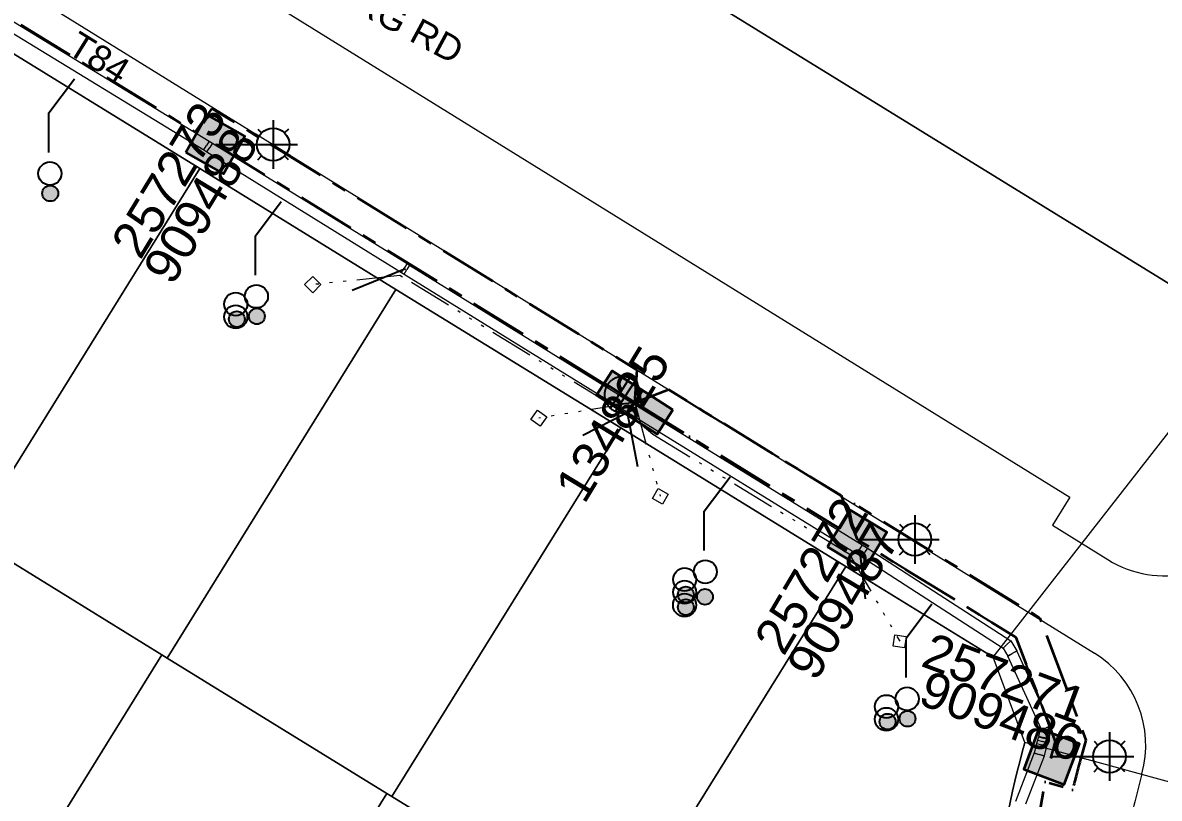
# Model space of a CAD drawing. Header units: metres. Extents: x 308278 to 310511, y 6271134 to 6272874.
# Drawn here: x 308946.1 to 309024.8, y 6271947.4 to 6272001.1 of the extents above; entities that cross this region are included whole.
import ezdxf
from ezdxf.enums import TextEntityAlignment as Align

# ---------------------------------------------------------------- set-up
doc = ezdxf.new("R2010")
doc.units = ezdxf.units.M
doc.set_wipeout_variables(frame=1)
for name, pattern in [('Cable Exist UG', [7, 4, -1, 1, -1]), ('DOT', [6.35, 0, -6.35]), ('PHANTOMX2', [6.6, 3, -0.75, 0.2, -0.75, 0.2, -0.75, 0.2, -0.75])]:
    doc.linetypes.add(name, pattern=pattern)
doc.layers.get('0').update_dxf_attribs({"color": 6})
for name, color, linetype, lineweight in [('_User Miscellaneous1', 30, 'Continuous', 13), ('_User_LV_Exist', 5, 'Continuous', 35), ('_User_SL_Exist', 4, 'Continuous', 35), ('Cadastre Developer_SP_NEW', 92, 'Continuous', 15), ('Cadastre Land Parcels_SP_EXT', 118, 'Continuous', 15), ('Cadastre Roads_SP_EXT', 218, 'Continuous', 15), ('Mains_LV_EXT', 163, 'Continuous', 25), ('Mains_LV_SL_EXT', 135, 'Continuous', 25), ('Services_SP_EXT', 42, 'PHANTOMX2', 20)]:
    doc.layers.add(name, color=color, linetype=linetype, lineweight=lineweight)
doc.layers.add('Cadastre Roads_SP_NEW', color=214, linetype='Continuous', lineweight=15, transparency=0.8)
for name, color, linetype in [('Duct_SP_EXT', 30, 'Continuous'), ('Equip_LV_EXT', 7, 'Continuous'), ('Equip_SP_SL_EXT', 7, 'Continuous'), ('SupportsUG_SP_LV_EXT', 7, 'Continuous'), ('SupportsUG_SP_LV_SL_EXT', 7, 'Continuous'), ('Trench_SP_EXT', 7, 'Continuous')]:
    doc.layers.add(name, color=color, linetype=linetype)
doc.styles.add('COLUMN_LABEL', font='arial.ttf', dxfattribs={"height": 2})
doc.styles.add('iecARIAL', font='arial.ttf', dxfattribs={"height": 2})
doc.styles.add('POLE_LABEL', font='arial.ttf', dxfattribs={"height": 2})
doc.styles.add('SL_LABEL', font='arial.ttf', dxfattribs={"height": 2})
doc.styles.get("Standard").update_dxf_attribs({"font": 'arial.ttf'})

# ---------------------------------------------------------------- blocks, each defined once
blk = doc.blocks.new('COLUMN_EXT')
blk.add_hatch(color=256).paths.add_polyline_path([(1.5, -1.5), (1.5, 1.5), (-1.5, 1.5), (-1.5, -1.5)])
blk.add_lwpolyline([(1.5, 1.5), (-1.5, 1.5), (-1.5, -1.5), (1.5, -1.5)], close=True)
at = {"flags": 9}
for tag, p in [('STREETNAME', (-1.813, 1.6)), ('SUBURB', (-1.813, 1.8)), ('NOTES', (-1.813, 2)), ('LOCATION', (-1.813, 1.4)), ('LEGEND', (-1.813, 1.2)), ('USAGE', (-1.813, 1)), ('STATE', (-1.813, 0.8)), ('COLUMN_TYPE', (-1.813, 0.4)), ('OWNED_BY', (-1.813, 0.6))]:
    blk.add_attdef(tag, text='', height=0.2, rotation=180, dxfattribs=at).set_placement(p, align=Align.MIDDLE_LEFT)
at = {"flags": 1}
blk.add_attdef('Z', (-1.813, 2.351), '', height=0.2, rotation=180, dxfattribs=at)
at = {"flags": 9}
for tag, style, p in [('STRUCTURE_PLANT_NUMBER', 'POLE_LABEL', (-1.813, -0.031)), ('STREET_CODE', 'COLUMN_LABEL', (-1.813, 0.2))]:
    blk.add_attdef(tag, text='', height=0.2, rotation=180, dxfattribs=dict(at, style=style)).set_placement(p, align=Align.MIDDLE_LEFT)
at = {"style": 'COLUMN_LABEL', "width": 0.9, "flags": 8}
blk.add_attdef('ASSET_NUM', text='', height=2, rotation=270, dxfattribs=at).set_placement((2, -4), align=Align.MIDDLE_LEFT)
blk = doc.blocks.new('PILLAR_EXT')
blk.add_hatch(color=256).paths.add_polyline_path([(-2.5, 1), (-2.5, -1), (2.5, -1), (2.5, 1)])
for p, q in [((0, 1), (0, -1)), ((-2.5, 0), (2.5, 0))]:
    blk.add_line(p, q)
at = {"ltscale": 10}
blk.add_line((2.5, 0), (-2.5, 0), dxfattribs=at)
blk.add_lwpolyline([(-2.5, -1), (-1.25, -1), (1.25, -1), (2.5, -1), (2.5, 1), (-2.5, 1)], close=True)
at = {"width": 0.9, "flags": 8}
blk.add_attdef('ASSET_NUM', text='', height=2, rotation=90, dxfattribs=at).set_placement((-2, 4), align=Align.MIDDLE_LEFT)
for tag, p, flags in [('OWNED_BY', (0, -0.2), 9), ('STATE', (0, -0.4), 9), ('SUPPORT_TYPE', (0, -0.6), 9), ('USAGE', (0, -0.8), 9), ('LEGEND', (0, -1), 9), ('LOCATION', (0, -1.2), 9), ('NOTES', (0, -1.4), 9), ('PARENT', (0, -1.6), 9), ('STREETNAME', (0, -1.8), 9), ('SUBURB', (0, -2), 1)]:
    blk.add_attdef(tag, p, '', height=0.2, dxfattribs=dict(flags=flags))
blk = doc.blocks.new('DUCT_EXT')
blk.add_circle((0, 0.8), 0.8)
at = {"flags": 1}
blk.add_attdef('Z', (0, 0), '', height=0.2, dxfattribs=at)
at = {"flags": 9}
for tag, p in [('DUCT_CODE', (0, 0)), ('XSECT_TYPE', (0, -0.2)), ('STATE', (0, -0.6)), ('FB_REFERENCE', (0, -0.4)), ('NOTES', (0, -0.8))]:
    blk.add_attdef(tag, text='', height=0.2, dxfattribs=at).set_placement(p, align=Align.MIDDLE_LEFT)
blk = doc.blocks.new('*U479')
at = {"transparency": 33554687, "flags": 9}
for tag, p in [('LRATECODE', (-7.4, 0)), ('LOUTREACHVOCAB', (-7.2, 0)), ('LOUTREACH', (-7, 0)), ('LANTNUMBER', (-6.6, 0)), ('LNEW', (-6.4, 0)), ('LMASTVOCAB', (-6.2, 0)), ('LMAST', (-6, 0)), ('LLAMPVOCAB', (-5.8, 0)), ('LLAMP', (-5.6, 0)), ('LEXIST', (-5.4, 0)), ('LCHARGE3PERCENT', (-5.2, 0)), ('LCHARGE3', (-5, 0)), ('LCHARGE2PERCENT', (-4.8, 0)), ('LCHARGE2', (-4.6, 0)), ('LCHARGE1PERCENT', (-4.4, 0)), ('LCHARGE1', (-4.2, 0)), ('LCATEGORY', (-4, 0)), ('LBRACKETVOCAB', (-3.8, 0)), ('LBRACKET', (-3.6, 0)), ('LKINGHEIGHT', (-3.4, 0)), ('CREPLACE', (-3.2, 0)), ('CREMOVE', (-3, 0)), ('CNUMBER', (-2.8, 0)), ('CNEW', (-2.6, 0)), ('CEXIST', (-2.4, 0)), ('USAGE', (-2.2, 0)), ('STATE', (-2, 0)), ('OWNED_BY', (-1.8, 0)), ('ORIENTATION', (-1.6, 0)), ('OPERATING_VOLTAGE', (-1.4, 0)), ('NO_PHASES', (-1.2, 0)), ('LANTERN_TYPE', (-1, 0)), ('LANTERN_PURPOSE', (-0.8, 0)), ('CONTROL_TYPE', (-0.6, 0)), ('CONSTRUCTED_VOLTAGE', (-0.4, 0))]:
    blk.add_attdef(tag, text='', height=0.001, rotation=270, dxfattribs=at).set_placement(p, align=Align.MIDDLE_LEFT)
at = {"transparency": 33554687, "style": 'SL_LABEL', "flags": 9}
blk.add_attdef('STREET_CODE', text='', height=0.001, rotation=270, dxfattribs=at).set_placement((0.001, 0), align=Align.MIDDLE_LEFT)
at = {"transparency": 33554687, "flags": 1}
blk.add_attdef('Z', (0, 0), '', height=0.001, rotation=270, dxfattribs=at)
at = {"transparency": 33554687, "width": 0.9}
blk.add_attdef('LNUMBER', text='', height=1, dxfattribs=at).set_placement((7, -1), align=Align.MIDDLE_LEFT)
at = {"transparency": 33554687, "flags": 9}
for tag, p in [('LREMOVE', (0, -7.6)), ('LREPLACE', (0, -7.8)), ('LTYPE', (0, -8)), ('LTYPEVOCAB', (0, -8.2)), ('LEGEND', (0, -8.4)), ('SUBURB', (0, -8.6)), ('STREETNAME', (0, -8.8)), ('LOCATION', (0, -9)), ('NOTES', (0, -9.2)), ('MAINTAINED_BY', (0, -9.863))]:
    blk.add_attdef(tag, text='', height=0.001, dxfattribs=at).set_placement(p, align=Align.MIDDLE_LEFT)
blk.add_attdef('OPERATED_BY', (0, -9.607), '', height=0.001, dxfattribs=at)
at = {"linetype": 'DOT', "transparency": 33554687}
blk.add_wipeout([(5.688, 0), (5.061, -1.061), (4, -1.688), (2.939, -1.061), (2.313, 0), (2.939, 1.061), (4, 1.687), (5.061, 1.061)], dxfattribs=at)
at = {"transparency": 33554687}
for p, q in [((4, 1.687), (4, 0)), ((2.939, 1.061), (3.205, 0.795)), ((5.061, 1.061), (4.795, 0.795)), ((0, 0), (4, 0)), ((4, 0), (5.688, 0)), ((4, 0), (4, -1.688)), ((2.939, -1.061), (3.205, -0.795)), ((5.061, -1.061), (4.795, -0.795))]:
    blk.add_line(p, q, dxfattribs=at)
blk.add_circle((4, 0), 1.125, dxfattribs=at)
blk = doc.blocks.new('CCP_EXT')
at = {"flags": 9}
for tag, p in [('USAGE', (0, -1.2)), ('LEGEND', (0, -1.4)), ('LIFE_SUPPORT', (0, -1.6)), ('STATE', (0, -1.8)), ('NOTES', (0, -2))]:
    blk.add_attdef(tag, text='', height=0.2, dxfattribs=at).set_placement(p, align=Align.MIDDLE_LEFT)
at = {"transparency": 33554687}
blk.add_wipeout([(0, 0.566), (0.566, 0), (0, -0.566), (-0.566, 0)], dxfattribs=at)
blk.add_lwpolyline([(-0.566, 0), (0, 0.566), (0.566, 0), (0, -0.566), (-0.566, 0)])
at = {"flags": 1}
blk.add_attdef('Z', (0, 0), '', height=0.2, dxfattribs=at)
at = {"flags": 9}
for tag, p in [('CCP_TYPE', (0, 0)), ('OPERATING_VOLTAGE', (0, -0.6)), ('ORIENTATION', (0, -0.8)), ('CONSTRUCTED_VOLTAGE', (0, -0.2)), ('NO_PHASES', (0, -0.4)), ('OWNED_BY', (0, -1))]:
    blk.add_attdef(tag, text='', height=0.2, dxfattribs=at).set_placement(p, align=Align.MIDDLE_LEFT)
blk = doc.blocks.new('LV_UG_LINKS_CLOSED_EXT')
at = {"layer": 'Equip_LV_EXT'}
for tag, flags, p in [('ACTUAL_STATUS', 9, (3, -2)), ('CONSTRUCTED_VOLTAGE', 9, (3, -2.2)), ('NO_PHASES', 9, (3, -2.4)), ('OPERATING_VOLTAGE', 9, (3, -2.6)), ('ORIENTATION', 9, (3, -2.8)), ('STATE', 9, (3, -3)), ('SWITCH_TYPE', 9, (3, -3.2)), ('OWNED_BY', 9, (3, -3.8)), ('OPERATED_BY', 9, (3, -4)), ('USAGE', 9, (3, -3.4)), ('NOTES', 9, (3, -3.6)), ('TYPE', 9, (3, -4.6)), ('Z', 1, (3, -4.8)), ('MAINTAINED_BY', 9, (3, -4.2)), ('NUMBER_OF_PHASES', 9, (3, -4.4))]:
    blk.add_attdef(tag, text='', height=0.2, dxfattribs=dict(at, flags=flags)).set_placement(p, align=Align.MIDDLE_LEFT)
at = {"transparency": 33554687}
blk.add_wipeout([(4, 1.25), (3.969, 1.25), (3.939, 1.248), (3.908, 1.247), (3.877, 1.244), (3.847, 1.241), (3.817, 1.236), (3.786, 1.232), (3.756, 1.226), (3.726, 1.22), (3.696, 1.213), (3.667, 1.205), (3.637, 1.196), (3.608, 1.187), (3.579, 1.177), (3.55, 1.166), (3.522, 1.155), (3.493, 1.143), (3.466, 1.13), (3.438, 1.117), (3.411, 1.102), (3.384, 1.088), (3.357, 1.072), (3.331, 1.056), (3.306, 1.039), (3.28, 1.022), (3.255, 1.004), (3.231, 0.985), (3.207, 0.966), (3.184, 0.947), (3.161, 0.926), (3.138, 0.905), (3.116, 0.884), (3.095, 0.862), (3.074, 0.839), (3.053, 0.816), (3.034, 0.793), (3.015, 0.769), (2.996, 0.745), (2.978, 0.72), (2.961, 0.694), (2.944, 0.669), (2.928, 0.643), (2.912, 0.616), (2.898, 0.589), (2.883, 0.562), (2.87, 0.534), (2.857, 0.507), (2.845, 0.478), (2.834, 0.45), (2.823, 0.421), (2.813, 0.392), (2.804, 0.363), (2.795, 0.333), (2.787, 0.304), (2.78, 0.274), (2.774, 0.244), (2.768, 0.214), (2.764, 0.183), (2.759, 0.153), (2.756, 0.123), (2.753, 0.092), (2.752, 0.061), (2.75, 0.031), (2.75, 0), (2.75, -0.031), (2.752, -0.061), (2.753, -0.092), (2.756, -0.123), (2.759, -0.153), (2.764, -0.183), (2.768, -0.214), (2.774, -0.244), (2.78, -0.274), (2.787, -0.304), (2.795, -0.333), (2.804, -0.363), (2.813, -0.392), (2.823, -0.421), (2.834, -0.45), (2.845, -0.478), (2.857, -0.507), (2.87, -0.534), (2.883, -0.562), (2.898, -0.589), (2.912, -0.616), (2.928, -0.643), (2.944, -0.669), (2.961, -0.694), (2.978, -0.72), (2.996, -0.745), (3.015, -0.769), (3.034, -0.793), (3.053, -0.816), (3.074, -0.839), (3.095, -0.862), (3.116, -0.884), (3.138, -0.905), (3.161, -0.926), (3.184, -0.947), (3.207, -0.966), (3.231, -0.985), (3.255, -1.004), (3.28, -1.022), (3.306, -1.039), (3.331, -1.056), (3.357, -1.072), (3.384, -1.088), (3.411, -1.102), (3.438, -1.117), (3.466, -1.13), (3.493, -1.143), (3.522, -1.155), (3.55, -1.166), (3.579, -1.177), (3.608, -1.187), (3.637, -1.196), (3.667, -1.205), (3.696, -1.213), (3.726, -1.22), (3.756, -1.226), (3.786, -1.232), (3.817, -1.236), (3.847, -1.241), (3.877, -1.244), (3.908, -1.247), (3.939, -1.248), (3.969, -1.25), (4, -1.25), (4.031, -1.25), (4.061, -1.248), (4.092, -1.247), (4.123, -1.244), (4.153, -1.241), (4.183, -1.236), (4.214, -1.232), (4.244, -1.226), (4.274, -1.22), (4.304, -1.213), (4.333, -1.205), (4.363, -1.196), (4.392, -1.187), (4.421, -1.177), (4.45, -1.166), (4.478, -1.155), (4.507, -1.143), (4.534, -1.13), (4.562, -1.117), (4.589, -1.102), (4.616, -1.088), (4.643, -1.072), (4.669, -1.056), (4.694, -1.039), (4.72, -1.022), (4.745, -1.004), (4.769, -0.985), (4.793, -0.966), (4.816, -0.947), (4.839, -0.926), (4.862, -0.905), (4.884, -0.884), (4.905, -0.862), (4.926, -0.839), (4.947, -0.816), (4.966, -0.793), (4.985, -0.769), (5.004, -0.745), (5.022, -0.72), (5.039, -0.694), (5.056, -0.669), (5.072, -0.643), (5.088, -0.616), (5.102, -0.589), (5.117, -0.562), (5.13, -0.534), (5.143, -0.507), (5.155, -0.478), (5.166, -0.45), (5.177, -0.421), (5.187, -0.392), (5.196, -0.363), (5.205, -0.333), (5.213, -0.304), (5.22, -0.274), (5.226, -0.244), (5.232, -0.214), (5.236, -0.183), (5.241, -0.153), (5.244, -0.123), (5.247, -0.092), (5.248, -0.061), (5.25, -0.031), (5.25, 0), (5.25, 0.031), (5.248, 0.061), (5.247, 0.092), (5.244, 0.123), (5.241, 0.153), (5.236, 0.183), (5.232, 0.214), (5.226, 0.244), (5.22, 0.274), (5.213, 0.304), (5.205, 0.333), (5.196, 0.363), (5.187, 0.392), (5.177, 0.421), (5.166, 0.45), (5.155, 0.478), (5.143, 0.507), (5.13, 0.534), (5.117, 0.562), (5.102, 0.589), (5.088, 0.616), (5.072, 0.643), (5.056, 0.669), (5.039, 0.694), (5.022, 0.72), (5.004, 0.745), (4.985, 0.769), (4.966, 0.793), (4.947, 0.816), (4.926, 0.839), (4.905, 0.862), (4.884, 0.884), (4.862, 0.905), (4.839, 0.926), (4.816, 0.947), (4.793, 0.966), (4.769, 0.985), (4.745, 1.004), (4.72, 1.022), (4.694, 1.039), (4.669, 1.056), (4.643, 1.072), (4.616, 1.088), (4.589, 1.102), (4.562, 1.117), (4.534, 1.13), (4.507, 1.143), (4.478, 1.155), (4.45, 1.166), (4.421, 1.177), (4.392, 1.187), (4.363, 1.196), (4.333, 1.205), (4.304, 1.213), (4.274, 1.22), (4.244, 1.226), (4.214, 1.232), (4.183, 1.236), (4.153, 1.241), (4.123, 1.244), (4.092, 1.247), (4.061, 1.248), (4.031, 1.25)], dxfattribs=at).dxf.layer = 'Equip_LV_EXT'
at = {"layer": 'Equip_LV_EXT'}
for p, q in [((3.792, 1.232), (3.792, -1.232)), ((4.208, 1.232), (4.208, -1.232))]:
    blk.add_line(p, q, dxfattribs=at)
at = {"layer": 'Equip_LV_EXT', "flags": 128}
blk.add_lwpolyline([(4, 1.25), (3.969, 1.25), (3.939, 1.248), (3.908, 1.247), (3.877, 1.244), (3.847, 1.241), (3.817, 1.236), (3.786, 1.232), (3.756, 1.226), (3.726, 1.22), (3.696, 1.213), (3.667, 1.205), (3.637, 1.196), (3.608, 1.187), (3.579, 1.177), (3.55, 1.166), (3.522, 1.155), (3.493, 1.143), (3.466, 1.13), (3.438, 1.117), (3.411, 1.102), (3.384, 1.088), (3.357, 1.072), (3.331, 1.056), (3.306, 1.039), (3.28, 1.022), (3.255, 1.004), (3.231, 0.985), (3.207, 0.966), (3.184, 0.947), (3.161, 0.926), (3.138, 0.905), (3.116, 0.884), (3.095, 0.862), (3.074, 0.839), (3.053, 0.816), (3.034, 0.793), (3.015, 0.769), (2.996, 0.745), (2.978, 0.72), (2.961, 0.694), (2.944, 0.669), (2.928, 0.643), (2.912, 0.616), (2.898, 0.589), (2.883, 0.562), (2.87, 0.534), (2.857, 0.507), (2.845, 0.478), (2.834, 0.45), (2.823, 0.421), (2.813, 0.392), (2.804, 0.363), (2.795, 0.333), (2.787, 0.304), (2.78, 0.274), (2.774, 0.244), (2.768, 0.214), (2.764, 0.183), (2.759, 0.153), (2.756, 0.123), (2.753, 0.092), (2.752, 0.061), (2.75, 0.031), (2.75, 0), (2.75, -0.031), (2.752, -0.061), (2.753, -0.092), (2.756, -0.123), (2.759, -0.153), (2.764, -0.183), (2.768, -0.214), (2.774, -0.244), (2.78, -0.274), (2.787, -0.304), (2.795, -0.333), (2.804, -0.363), (2.813, -0.392), (2.823, -0.421), (2.834, -0.45), (2.845, -0.478), (2.857, -0.507), (2.87, -0.534), (2.883, -0.562), (2.898, -0.589), (2.912, -0.616), (2.928, -0.643), (2.944, -0.669), (2.961, -0.694), (2.978, -0.72), (2.996, -0.745), (3.015, -0.769), (3.034, -0.793), (3.053, -0.816), (3.074, -0.839), (3.095, -0.862), (3.116, -0.884), (3.138, -0.905), (3.161, -0.926), (3.184, -0.947), (3.207, -0.966), (3.231, -0.985), (3.255, -1.004), (3.28, -1.022), (3.306, -1.039), (3.331, -1.056), (3.357, -1.072), (3.384, -1.088), (3.411, -1.102), (3.438, -1.117), (3.466, -1.13), (3.493, -1.143), (3.522, -1.155), (3.55, -1.166), (3.579, -1.177), (3.608, -1.187), (3.637, -1.196), (3.667, -1.205), (3.696, -1.213), (3.726, -1.22), (3.756, -1.226), (3.786, -1.232), (3.817, -1.236), (3.847, -1.241), (3.877, -1.244), (3.908, -1.247), (3.939, -1.248), (3.969, -1.25), (4, -1.25), (4.031, -1.25), (4.061, -1.248), (4.092, -1.247), (4.123, -1.244), (4.153, -1.241), (4.183, -1.236), (4.214, -1.232), (4.244, -1.226), (4.274, -1.22), (4.304, -1.213), (4.333, -1.205), (4.363, -1.196), (4.392, -1.187), (4.421, -1.177), (4.45, -1.166), (4.478, -1.155), (4.507, -1.143), (4.534, -1.13), (4.562, -1.117), (4.589, -1.102), (4.616, -1.088), (4.643, -1.072), (4.669, -1.056), (4.694, -1.039), (4.72, -1.022), (4.745, -1.004), (4.769, -0.985), (4.793, -0.966), (4.816, -0.947), (4.839, -0.926), (4.862, -0.905), (4.884, -0.884), (4.905, -0.862), (4.926, -0.839), (4.947, -0.816), (4.966, -0.793), (4.985, -0.769), (5.004, -0.745), (5.022, -0.72), (5.039, -0.694), (5.056, -0.669), (5.072, -0.643), (5.088, -0.616), (5.102, -0.589), (5.117, -0.562), (5.13, -0.534), (5.143, -0.507), (5.155, -0.478), (5.166, -0.45), (5.177, -0.421), (5.187, -0.392), (5.196, -0.363), (5.205, -0.333), (5.213, -0.304), (5.22, -0.274), (5.226, -0.244), (5.232, -0.214), (5.236, -0.183), (5.241, -0.153), (5.244, -0.123), (5.247, -0.092), (5.248, -0.061), (5.25, -0.031), (5.25, 0), (5.25, 0.031), (5.248, 0.061), (5.247, 0.092), (5.244, 0.123), (5.241, 0.153), (5.236, 0.183), (5.232, 0.214), (5.226, 0.244), (5.22, 0.274), (5.213, 0.304), (5.205, 0.333), (5.196, 0.363), (5.187, 0.392), (5.177, 0.421), (5.166, 0.45), (5.155, 0.478), (5.143, 0.507), (5.13, 0.534), (5.117, 0.562), (5.102, 0.589), (5.088, 0.616), (5.072, 0.643), (5.056, 0.669), (5.039, 0.694), (5.022, 0.72), (5.004, 0.745), (4.985, 0.769), (4.966, 0.793), (4.947, 0.816), (4.926, 0.839), (4.905, 0.862), (4.884, 0.884), (4.862, 0.905), (4.839, 0.926), (4.816, 0.947), (4.793, 0.966), (4.769, 0.985), (4.745, 1.004), (4.72, 1.022), (4.694, 1.039), (4.669, 1.056), (4.643, 1.072), (4.616, 1.088), (4.589, 1.102), (4.562, 1.117), (4.534, 1.13), (4.507, 1.143), (4.478, 1.155), (4.45, 1.166), (4.421, 1.177), (4.392, 1.187), (4.363, 1.196), (4.333, 1.205), (4.304, 1.213), (4.274, 1.22), (4.244, 1.226), (4.214, 1.232), (4.183, 1.236), (4.153, 1.241), (4.123, 1.244), (4.092, 1.247), (4.061, 1.248), (4.031, 1.25)], close=True, dxfattribs=at)
blk = doc.blocks.new('CABLE_LARGE_EXT')
h = blk.add_hatch(color=256)
edge = h.paths.add_edge_path()
edge.add_arc((0, 0.55), 0.55, 0, 360)
blk.add_circle((0, 0.55), 0.55)
at = {"flags": 1}
blk.add_attdef('Z', (0, 0), '', height=0.2, dxfattribs=at)
at = {"flags": 9}
for tag, p in [('COND_CODE', (0, 0)), ('XSECT_SIZE', (0, -0.6)), ('STATE', (0, -0.4)), ('FB_REFERENCE', (0, -0.2)), ('NOTES', (0, -0.8))]:
    blk.add_attdef(tag, text='', height=0.2, dxfattribs=at).set_placement(p, align=Align.MIDDLE_LEFT)

msp = doc.modelspace()

# ---------------------------------------------------------------- linework, layer by layer
at = {"layer": '_User Miscellaneous1'}
for p, q in [((308972.745, 6271984.397), (308972.556, 6271984.091)), ((308972.745, 6271984.397), (308972.556, 6271984.091)), ((308972.926, 6271984.285), (308972.737, 6271983.979)), ((308972.745, 6271984.397), (308972.926, 6271984.285)), ((308972.366, 6271983.785), (308972.556, 6271984.091)), ((308972.366, 6271983.785), (308972.556, 6271984.091)), ((308972.366, 6271983.785), (308972.547, 6271983.673)), ((308972.547, 6271983.673), (308972.737, 6271983.979))]:
    msp.add_line(p, q, dxfattribs=at)
at = {"layer": 'Cadastre Land Parcels_SP_EXT', "linetype": 'Continuous'}
for points in [[(309069.997, 6272009.337), (309027.001, 6272066.333), (308965.756, 6272019.836), (309030.921, 6271979.679), (309069.997, 6272009.337)], [(308958.393, 6271990.982), (308942.569, 6272000.73), (308926.723, 6271975.2), (308930.308, 6271972.992), (308942.547, 6271965.454), (308958.393, 6271990.982)], [(308971.976, 6271982.615), (308958.393, 6271990.982), (308942.547, 6271965.454), (308943.042, 6271965.148), (308955.775, 6271957.304), (308956.129, 6271957.087), (308971.976, 6271982.615)], [(308987.547, 6271973.024), (308971.976, 6271982.615), (308956.129, 6271957.087), (308971.345, 6271947.714), (308971.698, 6271947.498), (308987.547, 6271973.024)], [(309003.115, 6271963.434), (308987.547, 6271973.024), (308971.698, 6271947.498), (308984.078, 6271939.871), (308987.267, 6271937.907), (309003.115, 6271963.434)], [(308955.775, 6271957.304), (308943.042, 6271965.148), (308927.201, 6271939.633), (308939.935, 6271931.792), (308955.775, 6271957.304)], [(309013.343, 6271939.668), (309013.415, 6271940.358), (309013.492, 6271941.046), (309013.578, 6271941.735), (309013.67, 6271942.422), (309013.77, 6271943.108), (309013.877, 6271943.793), (309013.991, 6271944.477), (309014.113, 6271945.159), (309014.241, 6271945.84), (309014.377, 6271946.52), (309014.519, 6271947.199), (309014.668, 6271947.877), (309014.826, 6271948.553), (309014.99, 6271949.228), (309015.16, 6271949.899), (309015.339, 6271950.57), (309015.523, 6271951.238), (309013.333, 6271957.14), (309003.115, 6271963.434), (308987.267, 6271937.907), (308997.365, 6271931.687), (309011.703, 6271922.853), (309013.343, 6271939.668)], [(308971.345, 6271947.714), (308956.129, 6271957.087), (308955.775, 6271957.304), (308939.935, 6271931.792), (308955.505, 6271922.205), (308971.345, 6271947.714)], [(308984.078, 6271939.871), (308971.698, 6271947.498), (308971.345, 6271947.714), (308955.505, 6271922.205), (308968.24, 6271914.363), (308984.078, 6271939.871)]]:
    msp.add_lwpolyline(points, close=True, dxfattribs=at)
at = {"layer": 'Cadastre Roads_SP_NEW'}
for p, q in [((309018.644, 6271968.232), (309017.433, 6271966.276)), ((309017.433, 6271966.276), (309021.267, 6271963.902))]:
    msp.add_line(p, q, dxfattribs=at)
msp.add_arc((309025.215, 6271970.279), 7.5, 238.23598, 326.05448, dxfattribs=at)
at = {"layer": 'Duct_SP_EXT'}
for points in [[(308947.944, 6271992.1), (308947.944, 6271994.838), (308949.731, 6271997.201)], [(308962.243, 6271983.592), (308962.243, 6271986.329), (308964.029, 6271988.692)], [(308993.323, 6271964.525), (308993.323, 6271967.263), (308995.109, 6271969.626)], [(309007.294, 6271955.728), (309007.294, 6271958.466), (309009.08, 6271960.829)]]:
    msp.add_lwpolyline(points, dxfattribs=at)
at = {"layer": 'Trench_SP_EXT', "linetype": 'Cable Exist UG'}
for points in [[(308972.643, 6271984.037), (308968.89, 6271982.504)], [(308984.924, 6271972.527), (308987.984, 6271974.08), (308988.696, 6271970.357)]]:
    msp.add_lwpolyline(points, dxfattribs=at)

# ---------------------------------------------------------------- block references
at = {"layer": 'Duct_SP_EXT'}
for name, p in [('DUCT_EXT', (308948.018, 6271989.834)), ('CABLE_LARGE_EXT', (308948.044, 6271988.709)), ('DUCT_EXT', (308962.317, 6271981.325)), ('DUCT_EXT', (308960.885, 6271980.788)), ('DUCT_EXT', (308960.887, 6271979.911)), ('CABLE_LARGE_EXT', (308960.963, 6271979.998)), ('CABLE_LARGE_EXT', (308962.343, 6271980.201)), ('DUCT_EXT', (308993.397, 6271962.259)), ('DUCT_EXT', (308991.966, 6271961.721)), ('DUCT_EXT', (308991.967, 6271960.845)), ('DUCT_EXT', (308991.959, 6271959.956)), ('CABLE_LARGE_EXT', (308992.044, 6271960.931)), ('CABLE_LARGE_EXT', (308993.373, 6271960.776)), ('CABLE_LARGE_EXT', (308992.05, 6271960.059)), ('DUCT_EXT', (309005.937, 6271952.925)), ('DUCT_EXT', (309007.368, 6271953.462)), ('DUCT_EXT', (309005.938, 6271952.048)), ('CABLE_LARGE_EXT', (309006.015, 6271952.135)), ('CABLE_LARGE_EXT', (309007.394, 6271952.338))]:
    msp.add_blockref(name, p, dxfattribs=at)
at = {"layer": 'SupportsUG_SP_LV_EXT'}
ref = msp.add_blockref('PILLAR_EXT', (308988.506, 6271974.777), dxfattribs=dict(at, rotation=147.2610970654617))
ref.add_attrib('ASSET_NUM', '134825', dxfattribs={"layer": '0', "height": 2.5, "rotation": 58.70745, "style": 'iecARIAL'}).set_placement((308990.006, 6271978.277), align=Align.MIDDLE_RIGHT)
at = {"layer": 'SupportsUG_SP_LV_SL_EXT'}
ref = msp.add_blockref('COLUMN_EXT', (308959.474, 6271992.647), dxfattribs=dict(at, rotation=150.4419916756261))
ref.add_attrib('ASSET_NUM', '909488', dxfattribs={"layer": '0', "height": 2.5, "rotation": 58.70457, "style": 'COLUMN_LABEL'}).set_placement((308961.474, 6271993.397), align=Align.MIDDLE_RIGHT)
ref = msp.add_blockref('COLUMN_EXT', (309003.907, 6271965.294), dxfattribs=dict(at, rotation=148.8054107582134))
ref.add_attrib('ASSET_NUM', '909487', dxfattribs={"layer": '0', "height": 2.5, "rotation": 59.37753, "style": 'COLUMN_LABEL'}).set_placement((309005.907, 6271966.044), align=Align.MIDDLE_RIGHT)
ref = msp.add_blockref('COLUMN_EXT', (309017.375, 6271950.27), dxfattribs=dict(at, rotation=69.41945901122078))
ref.add_attrib('ASSET_NUM', '909486', dxfattribs={"layer": '0', "height": 2.5, "rotation": 339.449, "style": 'COLUMN_LABEL'}).set_placement((309019.375, 6271951.02), align=Align.MIDDLE_RIGHT)

# ---------------------------------------------------------------- texts
at = {"layer": 'Cadastre Roads_SP_EXT'}
msp.add_text('BLADENSBURG RD', height=1.8, rotation=331.7055, dxfattribs=at).set_placement((308955.457, 6272009.215))
at = {"layer": 'Mains_LV_EXT'}
msp.add_text('T84', height=1.8, rotation=328.22215, dxfattribs=at).set_placement((308949.108, 6271999.028))

# ---------------------------------------------------------------- next in the draw order: block references
at = {"layer": 'Equip_SP_SL_EXT'}
ref = msp.add_blockref('*U479', (308959.474, 6271992.647), dxfattribs=at)
ref.add_attrib('ASSET_NUM', '257273', dxfattribs={"layer": '0', "height": 2.5, "rotation": 58.70457, "style": 'iecARIAL'}).set_placement((308960.974, 6271994.147), align=Align.BOTTOM_RIGHT)
ref = msp.add_blockref('*U479', (309017.375, 6271950.27), dxfattribs=at)
ref.add_attrib('ASSET_NUM', '257271', dxfattribs={"layer": '0', "height": 2.5, "rotation": 339.449, "style": 'iecARIAL'}).set_placement((309018.875, 6271951.77), align=Align.BOTTOM_RIGHT)
at = {"layer": 'Services_SP_EXT'}
msp.add_blockref('CCP_EXT', (308966.219, 6271982.939), dxfattribs=at)
for p, rotation in [((308981.866, 6271973.696), 9.261097025723554), ((308990.278, 6271968.288), 105.2610970217375)]:
    msp.add_blockref('CCP_EXT', p, dxfattribs=dict(at, rotation=rotation))

# ---------------------------------------------------------------- next in the draw order: linework, layer by layer
at = {"layer": '_User Miscellaneous1'}
for p, q in [((308943.389, 6272002.445), (308959.047, 6271992.882)), ((308943.012, 6272001.831), (308958.672, 6271992.268)), ((308958.67, 6271992.269), (308958.86, 6271992.575)), ((308958.67, 6271992.269), (308958.893, 6271992.131)), ((308958.672, 6271992.268), (308958.86, 6271992.575)), ((308959.047, 6271992.882), (308958.86, 6271992.575)), ((308959.049, 6271992.881), (308958.86, 6271992.575)), ((308958.893, 6271992.131), (308959.082, 6271992.437)), ((308958.893, 6271992.131), (308972.366, 6271983.785)), ((308959.049, 6271992.881), (308959.272, 6271992.743)), ((308959.272, 6271992.743), (308959.082, 6271992.437)), ((308959.272, 6271992.743), (308972.745, 6271984.397)), ((309014.014, 6271957.761), (309014.281, 6271958.017)), ((309014.014, 6271957.761), (309014.333, 6271957.222)), ((309014.547, 6271958.273), (309014.281, 6271958.017)), ((309014.547, 6271958.273), (309014.953, 6271957.588)), ((309014.953, 6271957.588), (309014.643, 6271957.405)), ((309014.962, 6271957.572), (309014.643, 6271957.405)), ((309014.953, 6271957.588), (309014.962, 6271957.572)), ((309014.962, 6271957.572), (309017.326, 6271952.412)), ((309014.323, 6271957.238), (309014.643, 6271957.405)), ((309014.333, 6271957.222), (309014.323, 6271957.238)), ((309014.323, 6271957.238), (309016.671, 6271952.112)), ((309014.333, 6271957.222), (309014.643, 6271957.405)), ((309016.558, 6271952.02), (309016.466, 6271951.682)), ((309016.616, 6271952.231), (309016.558, 6271952.02)), ((309016.558, 6271952.02), (309016.905, 6271951.925)), ((309016.616, 6271952.231), (309016.998, 6271952.262)), ((309016.671, 6271952.112), (309016.616, 6271952.231)), ((309016.671, 6271952.112), (309016.998, 6271952.262)), ((309017.326, 6271952.412), (309016.998, 6271952.262)), ((309017.38, 6271952.292), (309016.998, 6271952.262)), ((309017.38, 6271952.292), (309017.252, 6271951.83)), ((309017.326, 6271952.412), (309017.38, 6271952.292)), ((309016.392, 6271951.404), (309016.332, 6271951.176)), ((309016.453, 6271951.632), (309016.392, 6271951.404)), ((309016.392, 6271951.404), (309016.74, 6271951.312)), ((309016.453, 6271951.632), (309016.8, 6271951.539)), ((309016.466, 6271951.682), (309016.814, 6271951.588)), ((309017.088, 6271951.22), (309016.74, 6271951.312)), ((309017.148, 6271951.446), (309016.8, 6271951.539)), ((309017.161, 6271951.494), (309016.814, 6271951.588)), ((309017.252, 6271951.83), (309016.905, 6271951.925)), ((309017.088, 6271951.22), (309017.028, 6271950.993)), ((309017.148, 6271951.446), (309017.088, 6271951.22)), ((309017.252, 6271951.83), (309017.161, 6271951.494)), ((309016.171, 6271950.513), (309014.876, 6271947.163)), ((309016.331, 6271951.172), (309016.166, 6271950.491)), ((309016.166, 6271950.491), (309016.171, 6271950.513)), ((309016.166, 6271950.491), (309016.516, 6271950.406)), ((309016.171, 6271950.513), (309016.516, 6271950.406)), ((309016.332, 6271951.176), (309016.331, 6271951.172)), ((309016.331, 6271951.172), (309016.68, 6271951.084)), ((309016.332, 6271951.176), (309016.68, 6271951.084)), ((309017.028, 6271950.993), (309016.68, 6271951.084)), ((309017.029, 6271950.996), (309016.68, 6271951.084)), ((309017.029, 6271950.996), (309016.866, 6271950.321)), ((309017.028, 6271950.993), (309017.029, 6271950.996)), ((309016.86, 6271950.298), (309015.573, 6271946.968)), ((309016.866, 6271950.321), (309016.516, 6271950.406)), ((309016.86, 6271950.298), (309016.516, 6271950.406)), ((309016.866, 6271950.321), (309016.86, 6271950.298))]:
    msp.add_line(p, q, dxfattribs=at)
at = {"layer": 'Cadastre Developer_SP_NEW', "linetype": 'Continuous'}
msp.add_lwpolyline([(309069.997, 6272009.337), (309027.001, 6272066.333), (308965.756, 6272019.836), (309030.921, 6271979.679), (309069.997, 6272009.337)], close=True, dxfattribs=at)
at = {"layer": 'Cadastre Roads_SP_EXT', "linetype": 'Continuous'}
msp.add_lwpolyline([(309032.635, 6271946.546), (309015.523, 6271951.238), (309015.339, 6271950.57), (309015.16, 6271949.899), (309014.99, 6271949.227), (309014.826, 6271948.553), (309014.668, 6271947.877), (309014.519, 6271947.199), (309014.377, 6271946.52), (309014.241, 6271945.84), (309014.113, 6271945.159), (309013.991, 6271944.477), (309013.877, 6271943.793), (309013.771, 6271943.108), (309013.67, 6271942.422), (309013.578, 6271941.735), (309013.492, 6271941.046), (309013.415, 6271940.358), (309013.344, 6271939.668), (309011.703, 6271922.853), (309009.648, 6271901.776), (309027.642, 6271903.36)], dxfattribs=at)
at = {"layer": 'Cadastre Roads_SP_NEW'}
for centre, radius, start, end in [((309016.391, 6271951.043), 7.5, 344.65753, 58.23598), ((309079.526, 6271933.721), 57.968, 164.65753, 169.12886)]:
    msp.add_arc(centre, radius, start, end, dxfattribs=at)

# ---------------------------------------------------------------- next in the draw order: block references
at = {"layer": '_User_SL_Exist'}
ref = msp.add_blockref('COLUMN_EXT', (308959.474, 6271992.647), dxfattribs=dict(at, rotation=150.4419916756261))
ref.add_attrib('ASSET_NUM', '909488', dxfattribs={"layer": '0', "height": 2.5, "rotation": 58.70457, "style": 'COLUMN_LABEL'}).set_placement((308961.474, 6271993.397), align=Align.MIDDLE_RIGHT)
ref = msp.add_blockref('COLUMN_EXT', (309017.375, 6271950.27), dxfattribs=dict(at, rotation=69.41945901122078))
ref.add_attrib('ASSET_NUM', '909486', dxfattribs={"layer": '0', "height": 2.5, "rotation": 339.449, "style": 'COLUMN_LABEL'}).set_placement((309019.375, 6271951.02), align=Align.MIDDLE_RIGHT)
at = {"layer": 'Equip_SP_SL_EXT'}
ref = msp.add_blockref('*U479', (309003.907, 6271965.294), dxfattribs=at)
ref.add_attrib('ASSET_NUM', '257272', dxfattribs={"layer": '0', "height": 2.5, "rotation": 59.37753, "style": 'iecARIAL'}).set_placement((309005.407, 6271966.794), align=Align.BOTTOM_RIGHT)

# ---------------------------------------------------------------- next in the draw order: linework, layer by layer
at = {"layer": '_User Miscellaneous1'}
for p, q in [((309003.877, 6271964.313), (309004.066, 6271964.62)), ((309003.877, 6271964.314), (309004.066, 6271964.62)), ((309004.256, 6271964.926), (309004.066, 6271964.62)), ((309004.256, 6271964.926), (309004.066, 6271964.62)), ((309004.256, 6271964.926), (309004.614, 6271964.704)), ((309004.614, 6271964.704), (309004.421, 6271964.4)), ((309003.877, 6271964.314), (309004.228, 6271964.096)), ((309004.228, 6271964.096), (309004.421, 6271964.4))]:
    msp.add_line(p, q, dxfattribs=at)
at = {"layer": 'Trench_SP_EXT', "linetype": 'Cable Exist UG'}
msp.add_lwpolyline([(309004.086, 6271964.401), (309004.464, 6271961.191)], dxfattribs=at)

# ---------------------------------------------------------------- next in the draw order: block references
at = {"layer": 'Services_SP_EXT', "rotation": 306.434637253285}
msp.add_blockref('CCP_EXT', (309006.854, 6271958.245), dxfattribs=at)

# ---------------------------------------------------------------- next in the draw order: linework, layer by layer
at = {"layer": '_User Miscellaneous1'}
for p, q in [((309004.614, 6271964.704), (309014.547, 6271958.273)), ((309004.228, 6271964.096), (309014.014, 6271957.761))]:
    msp.add_line(p, q, dxfattribs=at)
at = {"layer": '_User_SL_Exist', "linetype": 'Cable Exist UG', "flags": 128}
msp.add_lwpolyline([(309017.375, 6271950.27), (309017.323, 6271950.164), (309017.323, 6271950.164, -0.002122), (309017.468, 6271950.69), (309017.468, 6271950.69), (309017.643, 6271951.317), (309014.916, 6271958.518), (309004.086, 6271965.183)], format="xyb", dxfattribs=at)
at = {"layer": 'Cadastre Roads_SP_EXT', "linetype": 'Continuous'}
msp.add_lwpolyline([(309030.921, 6271979.679), (308965.756, 6272019.836), (308899.805, 6272059.389), (308876.307, 6272041.547), (308885.114, 6272036.121), (308897.848, 6272028.277), (308913.417, 6272018.687), (308928.986, 6272009.096), (308942.569, 6272000.73), (308958.393, 6271990.982), (308971.976, 6271982.615), (308987.547, 6271973.024), (309003.115, 6271963.434), (309013.333, 6271957.14), (309030.921, 6271979.679)], close=True, dxfattribs=at)
at = {"layer": 'Mains_LV_SL_EXT', "linetype": 'Cable Exist UG'}
msp.add_lwpolyline([(309017.375, 6271950.27), (309017.323, 6271950.164), (309017.323, 6271950.164, -0.002122), (309017.468, 6271950.69), (309017.468, 6271950.69), (309017.643, 6271951.317), (309014.916, 6271958.518), (309004.086, 6271965.183)], format="xyb", dxfattribs=at)

# ---------------------------------------------------------------- next in the draw order: block references
at = {"layer": '_User_SL_Exist'}
ref = msp.add_blockref('COLUMN_EXT', (309003.907, 6271965.294), dxfattribs=dict(at, rotation=148.8054107582134))
ref.add_attrib('ASSET_NUM', '909487', dxfattribs={"layer": '0', "height": 2.5, "rotation": 59.37753, "style": 'COLUMN_LABEL'}).set_placement((309005.907, 6271966.044), align=Align.MIDDLE_RIGHT)

# ---------------------------------------------------------------- next in the draw order: block references
at = {"layer": 'Equip_LV_EXT', "rotation": 147.2610970654617}
msp.add_blockref('LV_UG_LINKS_CLOSED_EXT', (308991.029, 6271973.155), dxfattribs=at)

# ---------------------------------------------------------------- next in the draw order: linework, layer by layer
at = {"layer": '_User Miscellaneous1'}
for p, q in [((308972.926, 6271984.285), (308988.346, 6271974.743)), ((308972.547, 6271983.673), (308987.967, 6271974.131)), ((308987.967, 6271974.131), (308988.156, 6271974.437)), ((308987.967, 6271974.131), (308988.032, 6271974.09)), ((308988.032, 6271974.09), (308988.222, 6271974.396)), ((308988.033, 6271974.09), (308988.222, 6271974.396)), ((308988.033, 6271974.09), (309003.877, 6271964.313)), ((308988.346, 6271974.743), (308988.156, 6271974.437)), ((308988.411, 6271974.702), (308988.222, 6271974.396)), ((308988.411, 6271974.702), (308988.222, 6271974.396)), ((308988.346, 6271974.743), (308988.411, 6271974.702)), ((308988.411, 6271974.702), (309004.256, 6271964.926))]:
    msp.add_line(p, q, dxfattribs=at)
at = {"layer": '_User_LV_Exist', "linetype": 'Cable Exist UG', "flags": 128}
msp.add_lwpolyline([(308988.506, 6271974.777), (308988.685, 6271977.019), (308988.685, 6271977.019), (308960.528, 6271994.347), (308959.224, 6271995.134), (308958.078, 6271993.512), (308958.078, 6271993.512), (308943.626, 6272002.399), (308929.768, 6272010.931)], dxfattribs=at)
msp.add_lwpolyline([(308988.506, 6271974.777), (308992.31, 6271972.42), (308992.31, 6271972.42), (309002.677, 6271966.056), (309003.722, 6271967.762), (309003.722, 6271967.762), (309005.14, 6271966.883), (309006.515, 6271966.032), (309006.515, 6271966.032), (309016.551, 6271959.857), (309019.745, 6271951.405), (309019.394, 6271950.151), (309019.394, 6271950.151, 0.009116), (309018.823, 6271947.954), (309018.823, 6271947.954), (309016.916, 6271948.52), (309016.916, 6271948.52), (309016.597, 6271946.784), (309015.978, 6271943.316), (309015.514, 6271939.453), (309014.166, 6271928.065), (309007.107, 6271932.073), (309005.851, 6271929.623)], format="xyb", dxfattribs=at)
at = {"layer": '_User_SL_Exist', "linetype": 'Cable Exist UG', "flags": 128}
for points in [[(308959.474, 6271992.647), (308988.506, 6271974.777)], [(308988.506, 6271974.777), (308990.849, 6271975.678), (308990.849, 6271975.678), (308993.364, 6271974.12), (309002.801, 6271968.332), (309003.907, 6271965.294)]]:
    msp.add_lwpolyline(points, dxfattribs=at)
at = {"layer": 'Cadastre Roads_SP_NEW'}
for p, q in [((308863.908, 6272064.038), (309018.644, 6271968.232)), ((308859.538, 6272056.981), (309020.339, 6271957.42))]:
    msp.add_line(p, q, dxfattribs=at)
at = {"layer": 'Mains_LV_SL_EXT', "linetype": 'Cable Exist UG'}
for points in [[(308959.474, 6271992.647), (308988.506, 6271974.777)], [(308988.506, 6271974.777), (308990.849, 6271975.678), (308990.849, 6271975.678), (308993.364, 6271974.12), (309002.801, 6271968.332), (309003.907, 6271965.294)]]:
    msp.add_lwpolyline(points, dxfattribs=at)
at = {"layer": 'Services_SP_EXT'}
for points in [[(308988.506, 6271974.777), (308986.876, 6271974.61), (308986.876, 6271974.61), (308972.254, 6271983.574), (308966.219, 6271982.939)], [(308988.506, 6271974.777), (308981.866, 6271973.696)], [(308987.985, 6271974.079), (308989.768, 6271972.579), (309003.364, 6271964.307), (309006.854, 6271958.245)], [(308988.506, 6271974.777), (308990.278, 6271968.288)]]:
    msp.add_lwpolyline(points, dxfattribs=at)

# ---------------------------------------------------------------- next in the draw order: block references
at = {"layer": '_User_LV_Exist'}
ref = msp.add_blockref('PILLAR_EXT', (308988.506, 6271974.777), dxfattribs=dict(at, rotation=147.2610970654617))
ref.add_attrib('ASSET_NUM', '134825', dxfattribs={"layer": '0', "height": 2.5, "rotation": 58.70745, "style": 'iecARIAL'}).set_placement((308990.006, 6271978.277), align=Align.MIDDLE_RIGHT)

doc.saveas('drawing.dxf')
